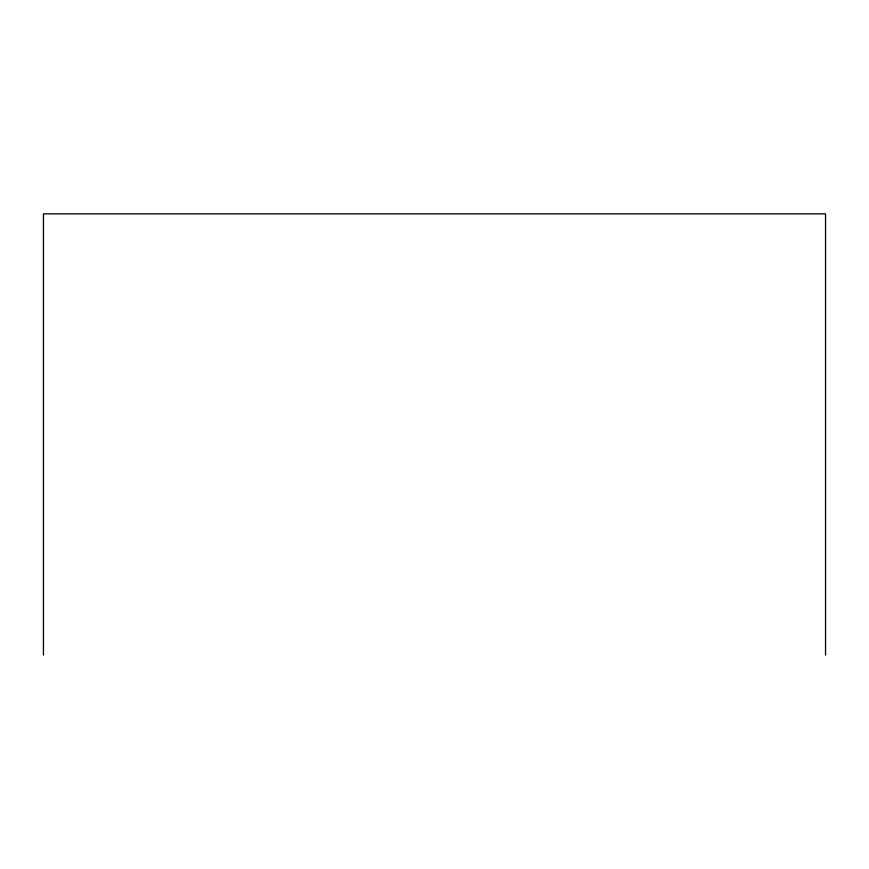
<?xml version="1.0" encoding="UTF-8"?>
<svg xmlns="http://www.w3.org/2000/svg" width="869" height="869" viewBox="0 0 869 869"><rect width="100%" height="100%" fill="white"/><g stroke="black" fill="none" stroke-linecap="round" stroke-linejoin="round"><path stroke-width="1.3" d="M825.55 655.128L825.55 213.872L43.45 213.872L43.45 655.128"/></g></svg>
